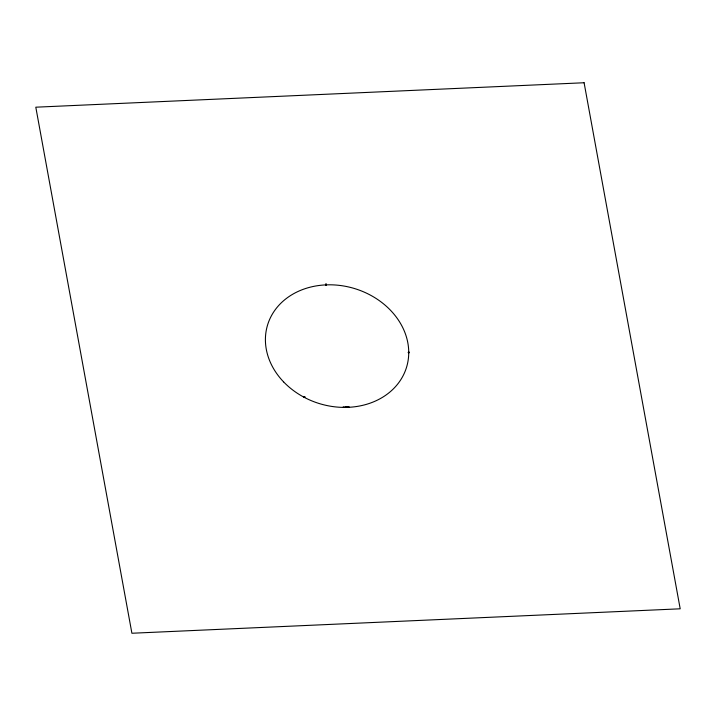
<?xml version="1.0" encoding="UTF-8"?>
<svg xmlns="http://www.w3.org/2000/svg" width="716" height="716" viewBox="0 0 716 716"><rect width="100%" height="100%" fill="white"/><g stroke="black" fill="none" stroke-linecap="round" stroke-linejoin="round"><path stroke-width="1.07" d="M348.298 406.491C347.591 408.612 347.842 405.766 348.907 406.849C348.388 407.959 348.835 407.485 348.316 406.563C349.31 406.178 348.253 408.397 348.477 407.01M325.914 284.1C326.254 285.335 325.664 284.538 325.637 284.243C326.308 286.167 326.469 283.84 326.057 284.028C327.436 284.547 325.055 285.854 326.111 284.637M348.092 406.643L348.262 407.359A72.629 56.224 32.3 0 1 343.197 406.849M304.363 397.505L304.837 397.085L304.184 397.308A62.059 19.601 -31.4 0 1 304.577 396.601L304.837 397.049L304.569 396.601M345.47 406.76A72.629 50.38 44.2 0 0 348.253 407.315A72.647 34.359 60.8 0 1 346.956 406.616M348.253 407.315A72.629 42.942 53.5 0 1 346.517 406.724M408.245 352.361C409.212 354.295 409.82 350.813 408.245 352.361M303.718 396.861C303.915 398.526 304.202 395.447 303.745 396.771M584.095 82.752L35.8 107.194L131.905 633.248L680.2 608.806L584.095 82.752M283.617 381.905A72.629 60.144 16.9 0 0 405.131 371.291A72.629 60.144 16.9 0 0 322.451 285.111A72.629 60.144 16.9 0 0 283.617 381.905"/></g></svg>
